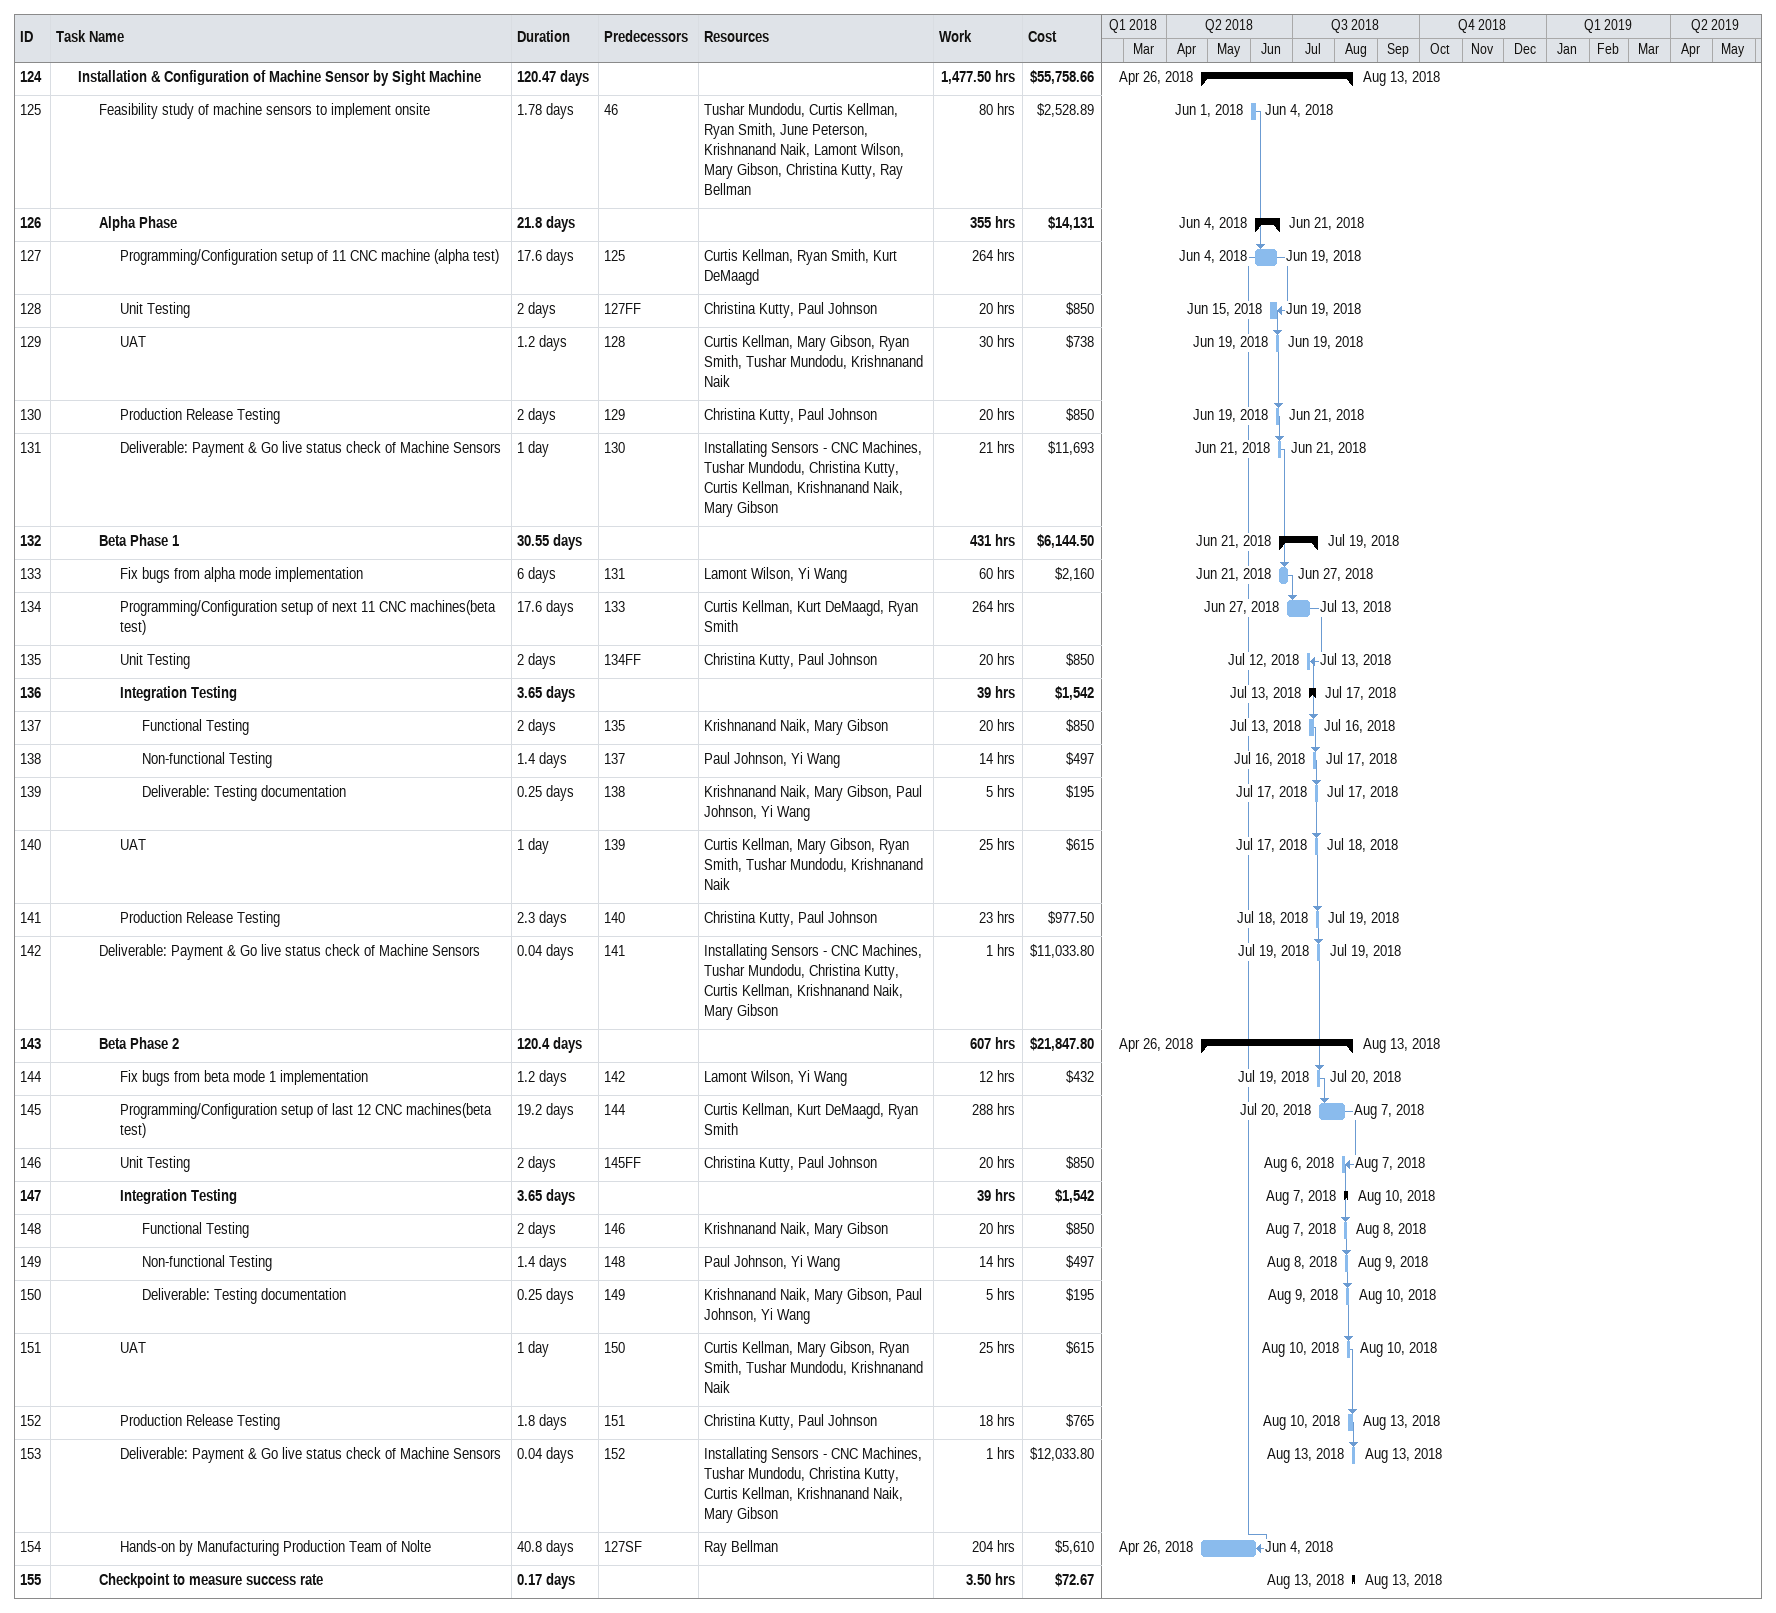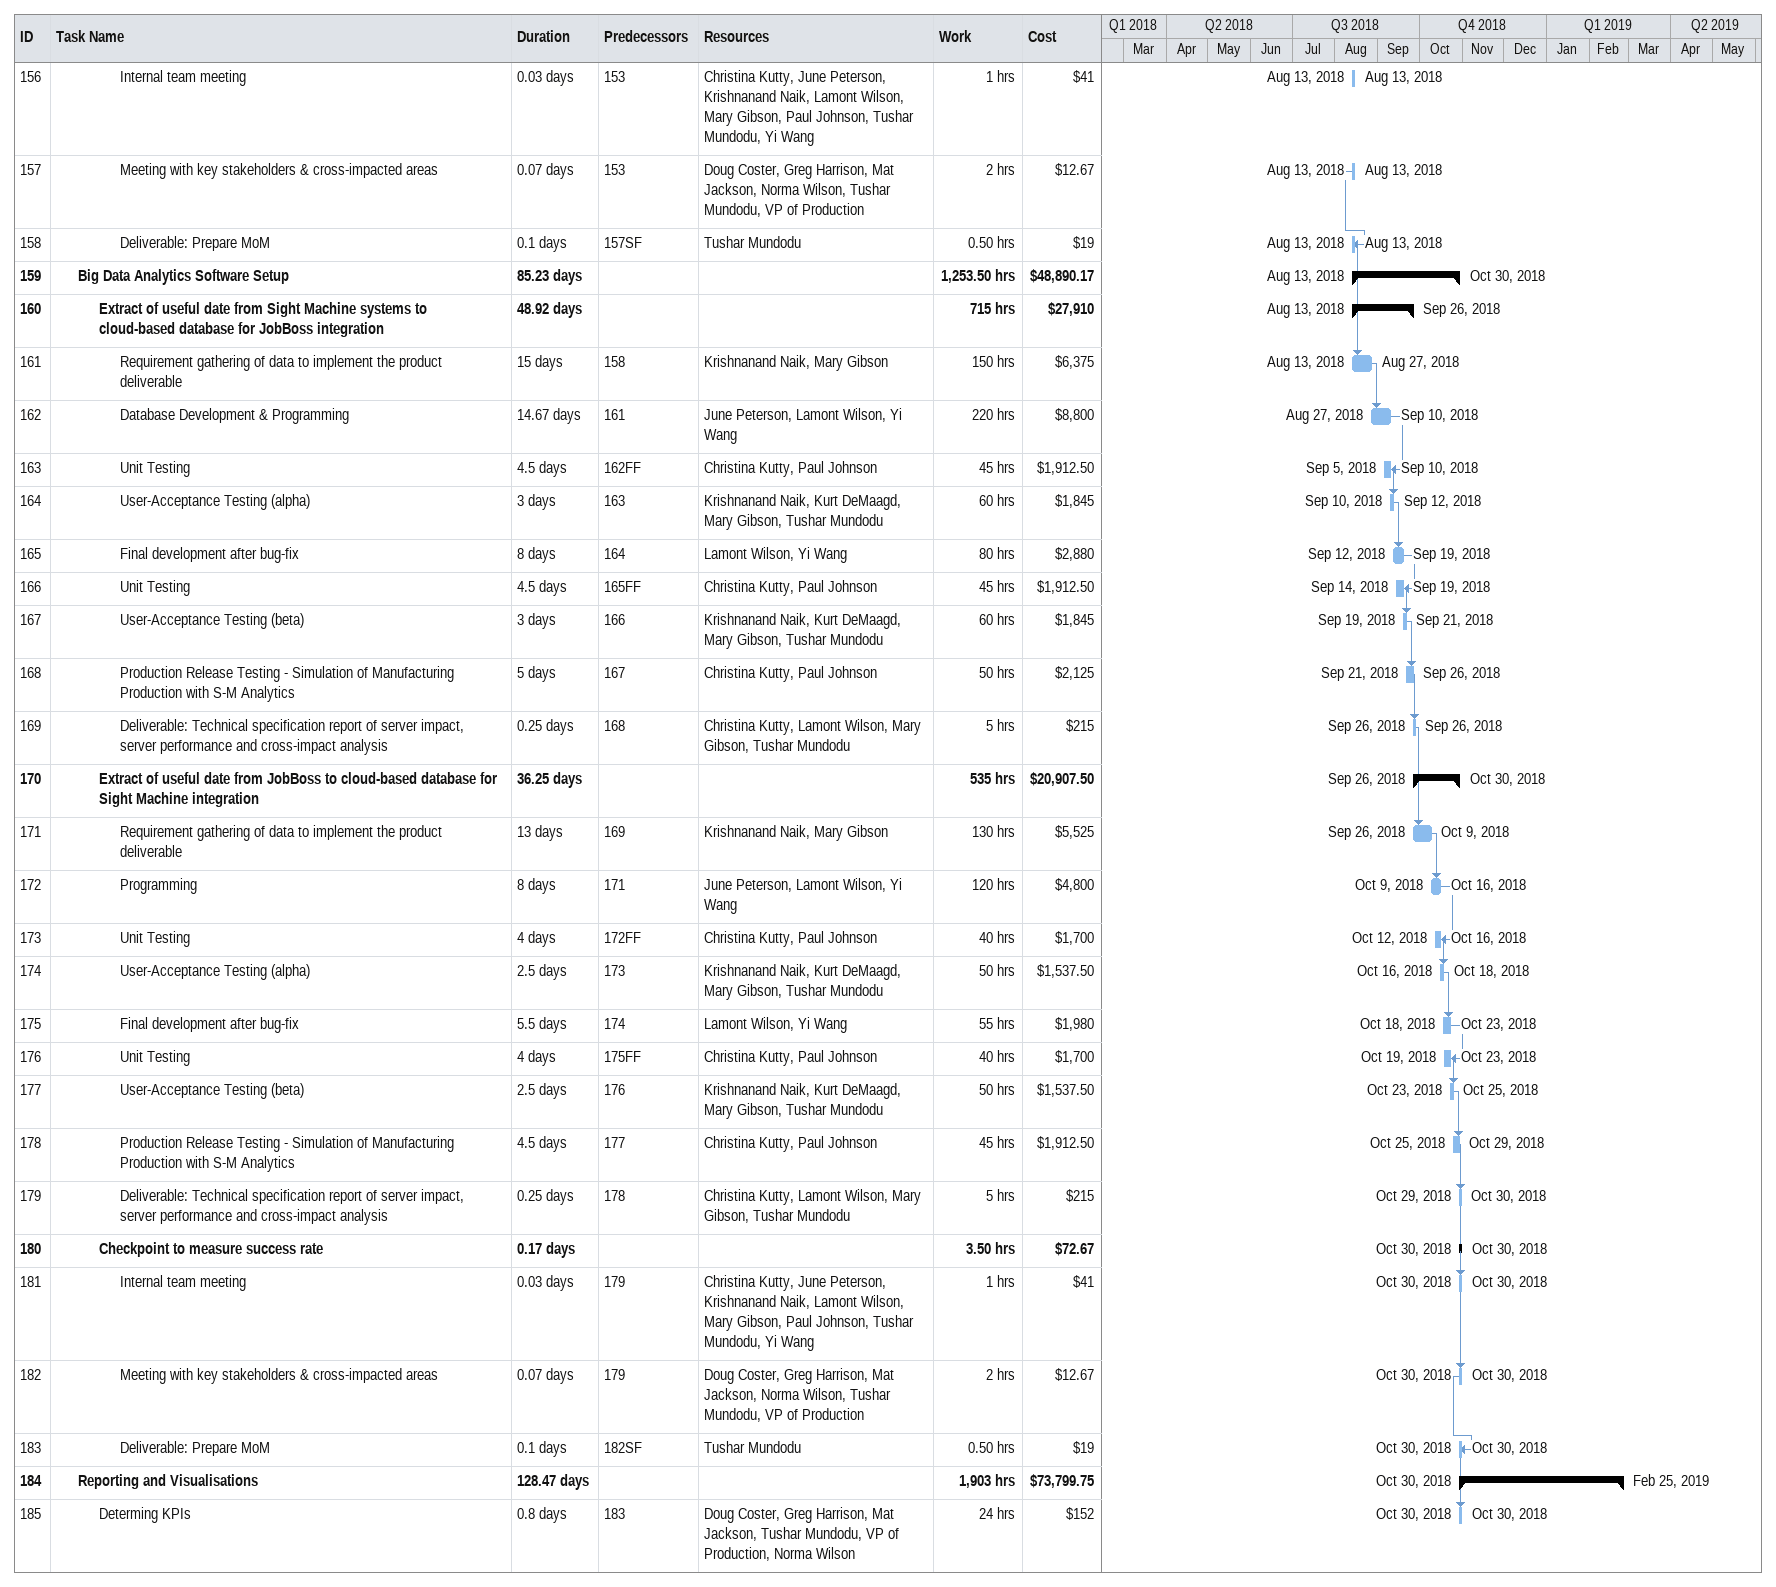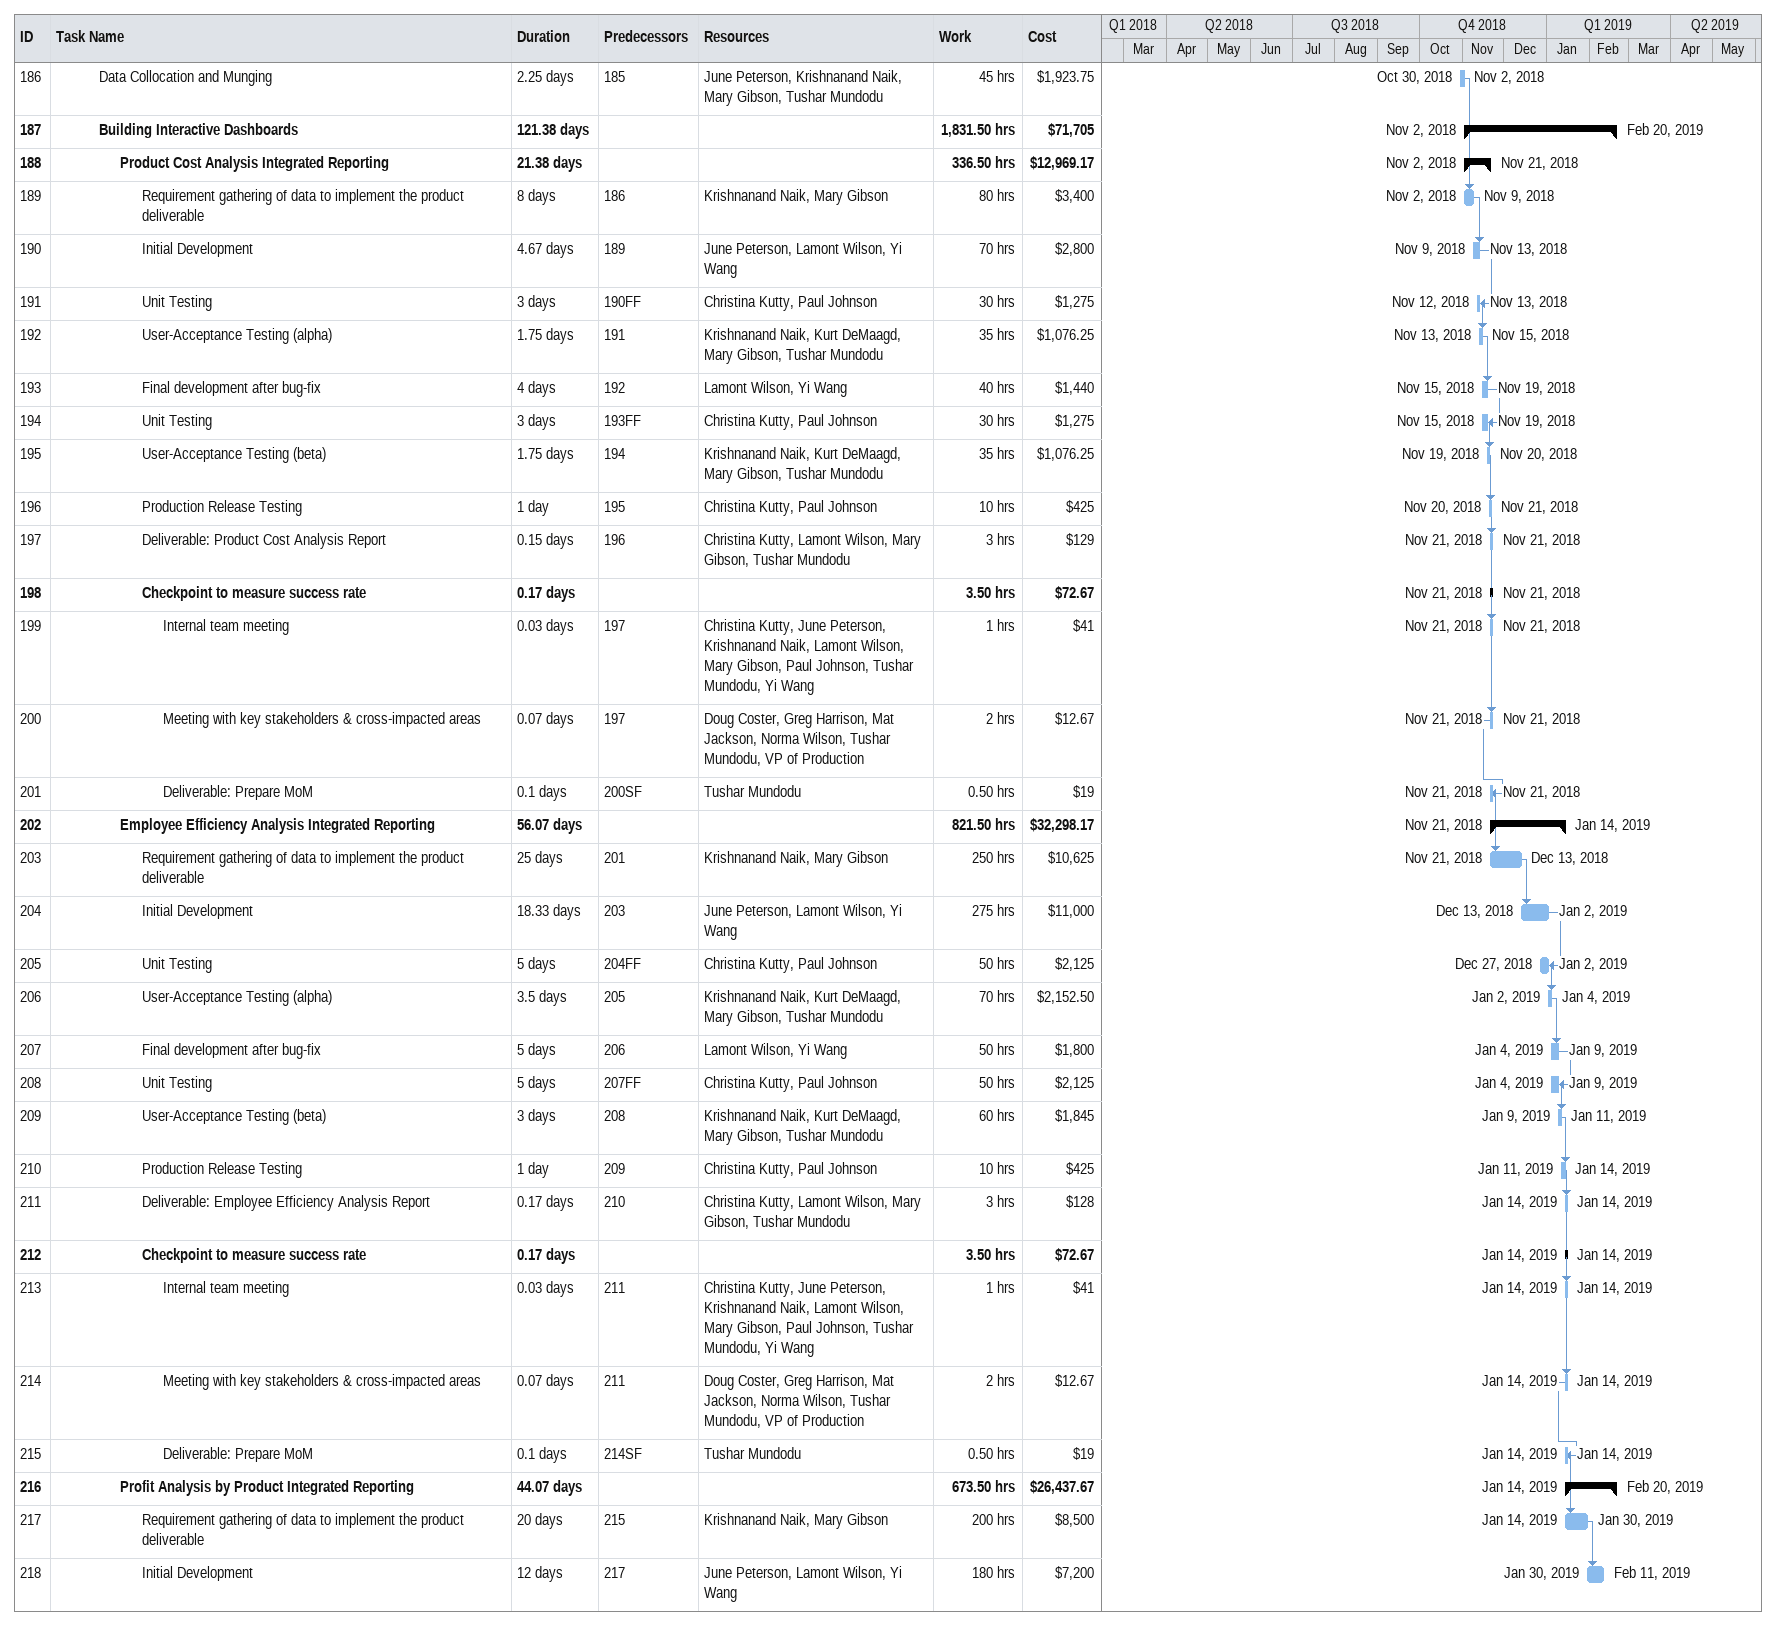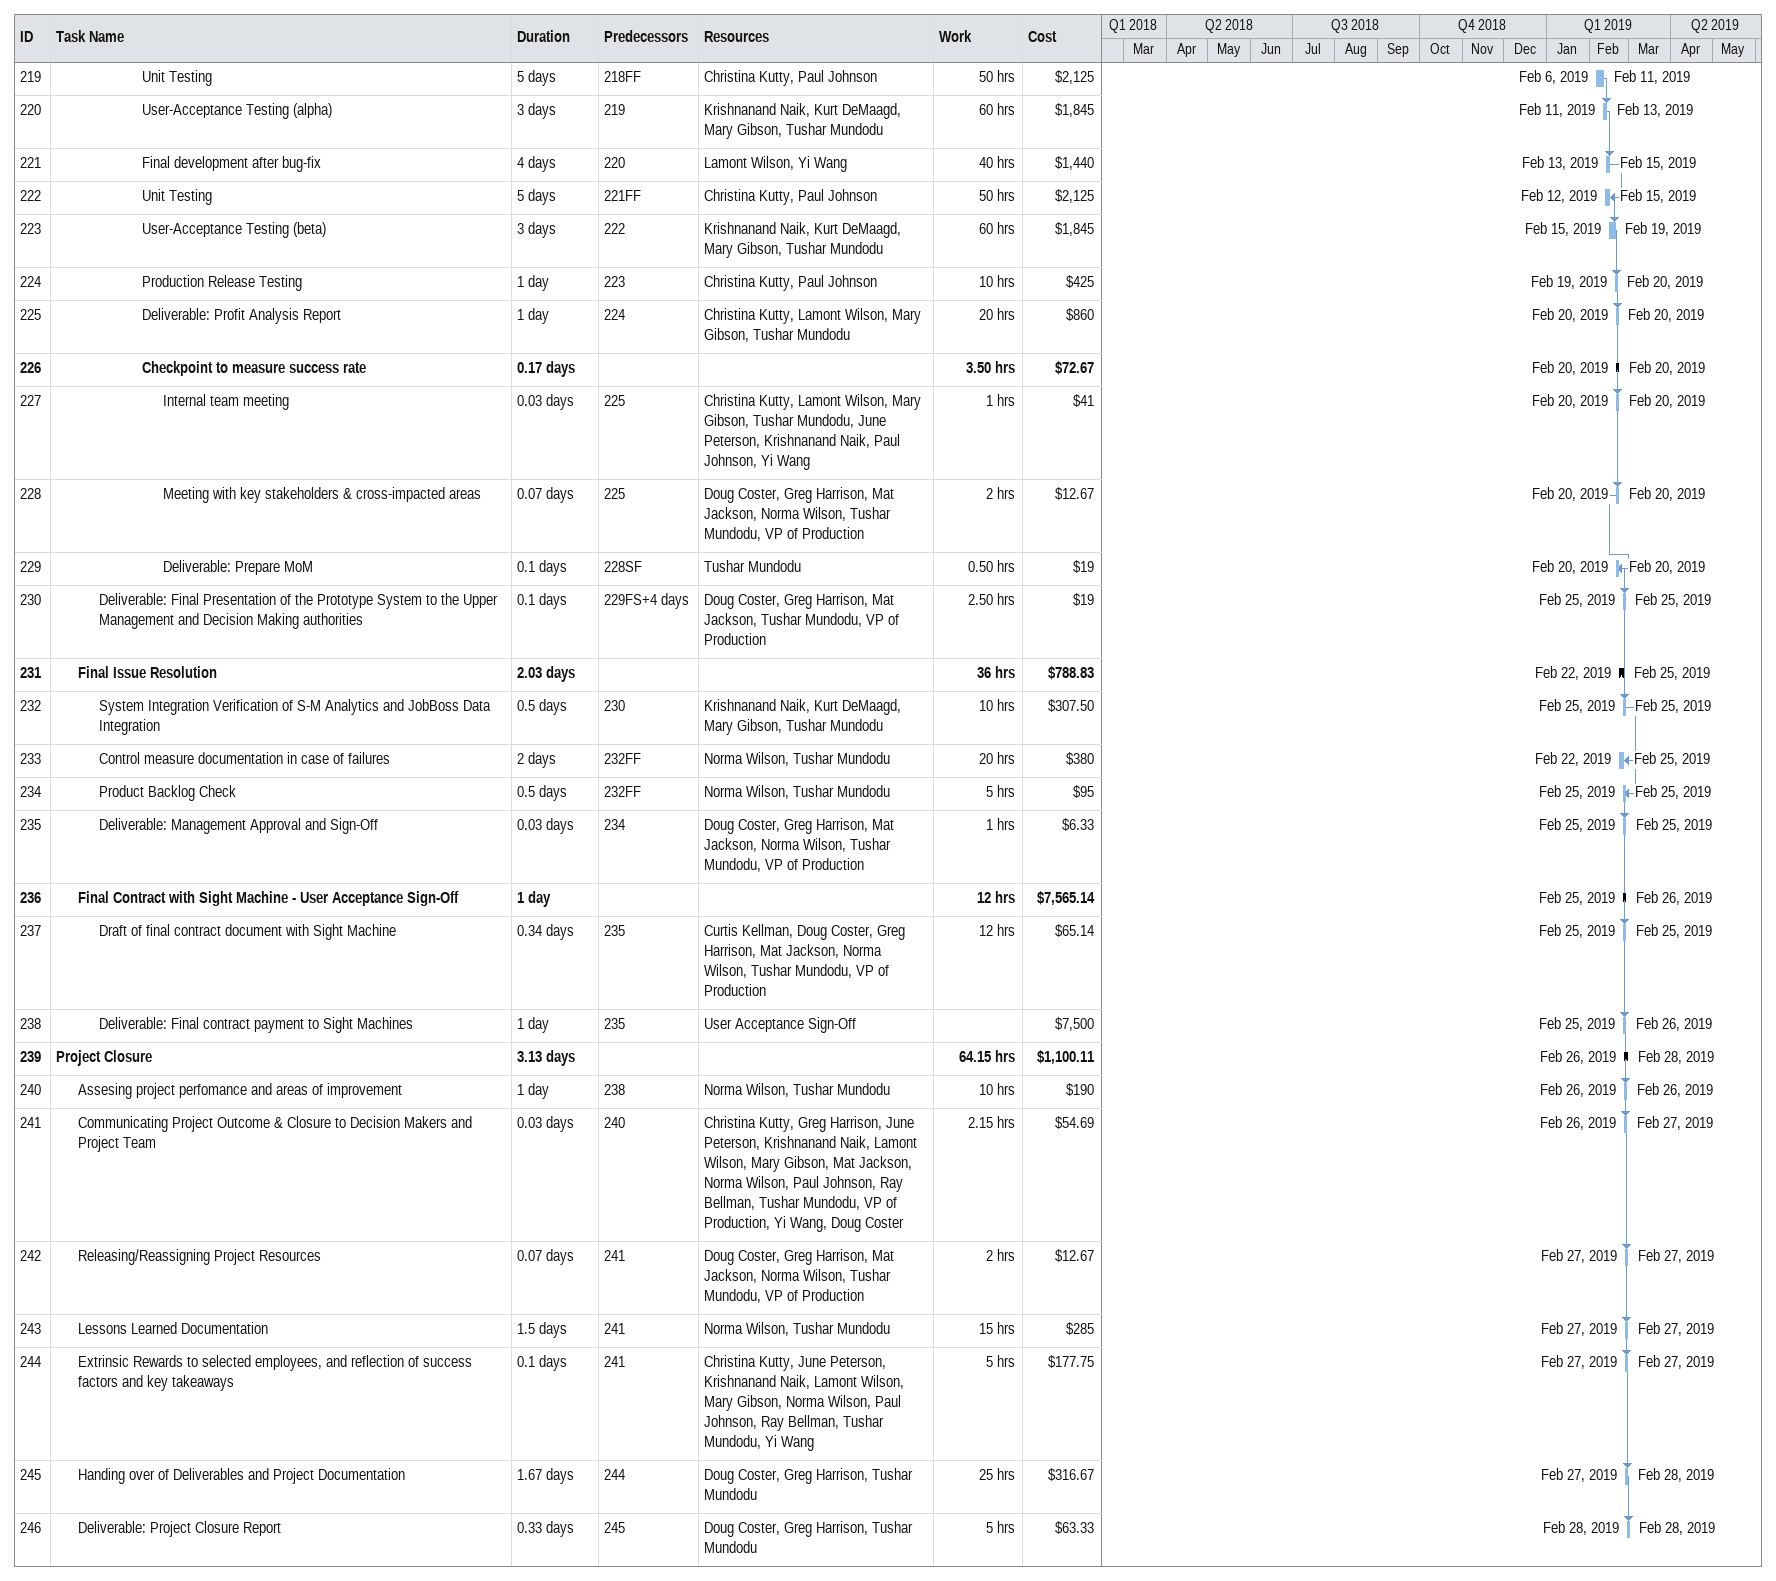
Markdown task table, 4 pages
| ID | Level | Task | Duration | Start | Finish | Predecessors | Resources | Work (h) | Cost ($) |
|---|---|---|---|---|---|---|---|---|---|
| 124 | 2 | **Installation & Configuration of Machine Sensor by Sight Machine** | 120.47d | 2018-04-26 | 2018-08-13 |  |  | 1477.50 | 55758.66 |
| 125 | 3 | Feasibility study of machine sensors to implement onsite | 1.78d | 2018-06-01 | 2018-06-04 | 46 | Tushar Mundodu, Curtis Kellman, Ryan Smith, June Peterson, Krishnanand Naik, Lamont Wilson, Mary Gibson, Christina Kutty, Ray Bellman | 80 | 2528.89 |
| 126 | 3 | **Alpha Phase** | 21.8d | 2018-06-04 | 2018-06-21 |  |  | 355 | 14131 |
| 127 | 4 | Programming/Configuration setup of 11 CNC machine (alpha test) | 17.6d | 2018-06-04 | 2018-06-19 | 125 | Curtis Kellman, Ryan Smith, Kurt DeMaagd | 264 |  |
| 128 | 4 | Unit Testing | 2d | 2018-06-15 | 2018-06-19 | 127FF | Christina Kutty, Paul Johnson | 20 | 850 |
| 129 | 4 | UAT | 1.2d | 2018-06-19 | 2018-06-19 | 128 | Curtis Kellman, Mary Gibson, Ryan Smith, Tushar Mundodu, Krishnanand Naik | 30 | 738 |
| 130 | 4 | Production Release Testing | 2d | 2018-06-19 | 2018-06-21 | 129 | Christina Kutty, Paul Johnson | 20 | 850 |
| 131 | 4 | Deliverable: Payment & Go live status check of Machine Sensors | 1d | 2018-06-21 | 2018-06-21 | 130 | Installating Sensors - CNC Machines, Tushar Mundodu, Christina Kutty, Curtis Kellman, Krishnanand Naik, Mary Gibson | 21 | 11693 |
| 132 | 3 | **Beta Phase 1** | 30.55d | 2018-06-21 | 2018-07-19 |  |  | 431 | 6144.50 |
| 133 | 4 | Fix bugs from alpha mode implementation | 6d | 2018-06-21 | 2018-06-27 | 131 | Lamont Wilson, Yi Wang | 60 | 2160 |
| 134 | 4 | Programming/Configuration setup of next 11 CNC machines(beta test) | 17.6d | 2018-06-27 | 2018-07-13 | 133 | Curtis Kellman, Kurt DeMaagd, Ryan Smith | 264 |  |
| 135 | 4 | Unit Testing | 2d | 2018-07-12 | 2018-07-13 | 134FF | Christina Kutty, Paul Johnson | 20 | 850 |
| 136 | 4 | **Integration Testing** | 3.65d | 2018-07-13 | 2018-07-17 |  |  | 39 | 1542 |
| 137 | 5 | Functional Testing | 2d | 2018-07-13 | 2018-07-16 | 135 | Krishnanand Naik, Mary Gibson | 20 | 850 |
| 138 | 5 | Non-functional Testing | 1.4d | 2018-07-16 | 2018-07-17 | 137 | Paul Johnson, Yi Wang | 14 | 497 |
| 139 | 5 | Deliverable: Testing documentation | 0.25d | 2018-07-17 | 2018-07-17 | 138 | Krishnanand Naik, Mary Gibson, Paul Johnson, Yi Wang | 5 | 195 |
| 140 | 4 | UAT | 1d | 2018-07-17 | 2018-07-18 | 139 | Curtis Kellman, Mary Gibson, Ryan Smith, Tushar Mundodu, Krishnanand Naik | 25 | 615 |
| 141 | 4 | Production Release Testing | 2.3d | 2018-07-18 | 2018-07-19 | 140 | Christina Kutty, Paul Johnson | 23 | 977.50 |
| 142 | 3 | Deliverable: Payment & Go live status check of Machine Sensors | 0.04d | 2018-07-19 | 2018-07-19 | 141 | Installating Sensors - CNC Machines, Tushar Mundodu, Christina Kutty, Curtis Kellman, Krishnanand Naik, Mary Gibson | 1 | 11033.80 |
| 143 | 3 | **Beta Phase 2** | 120.4d | 2018-04-26 | 2018-08-13 |  |  | 607 | 21847.80 |
| 144 | 4 | Fix bugs from beta mode 1 implementation | 1.2d | 2018-07-19 | 2018-07-20 | 142 | Lamont Wilson, Yi Wang | 12 | 432 |
| 145 | 4 | Programming/Configuration setup of last 12 CNC machines(beta test) | 19.2d | 2018-07-20 | 2018-08-07 | 144 | Curtis Kellman, Kurt DeMaagd, Ryan Smith | 288 |  |
| 146 | 4 | Unit Testing | 2d | 2018-08-06 | 2018-08-07 | 145FF | Christina Kutty, Paul Johnson | 20 | 850 |
| 147 | 4 | **Integration Testing** | 3.65d | 2018-08-07 | 2018-08-10 |  |  | 39 | 1542 |
| 148 | 5 | Functional Testing | 2d | 2018-08-07 | 2018-08-08 | 146 | Krishnanand Naik, Mary Gibson | 20 | 850 |
| 149 | 5 | Non-functional Testing | 1.4d | 2018-08-08 | 2018-08-09 | 148 | Paul Johnson, Yi Wang | 14 | 497 |
| 150 | 5 | Deliverable: Testing documentation | 0.25d | 2018-08-09 | 2018-08-10 | 149 | Krishnanand Naik, Mary Gibson, Paul Johnson, Yi Wang | 5 | 195 |
| 151 | 4 | UAT | 1d | 2018-08-10 | 2018-08-10 | 150 | Curtis Kellman, Mary Gibson, Ryan Smith, Tushar Mundodu, Krishnanand Naik | 25 | 615 |
| 152 | 4 | Production Release Testing | 1.8d | 2018-08-10 | 2018-08-13 | 151 | Christina Kutty, Paul Johnson | 18 | 765 |
| 153 | 4 | Deliverable: Payment & Go live status check of Machine Sensors | 0.04d | 2018-08-13 | 2018-08-13 | 152 | Installating Sensors - CNC Machines, Tushar Mundodu, Christina Kutty, Curtis Kellman, Krishnanand Naik, Mary Gibson | 1 | 12033.80 |
| 154 | 4 | Hands-on by Manufacturing Production Team of Nolte | 40.8d | 2018-04-26 | 2018-06-04 | 127SF | Ray Bellman | 204 | 5610 |
| 155 | 3 | **Checkpoint to measure success rate** | 0.17d | 2018-08-13 | 2018-08-13 |  |  | 3.50 | 72.67 |
| 156 | 4 | Internal team meeting | 0.03d | 2018-08-13 | 2018-08-13 | 153 | Christina Kutty, June Peterson, Krishnanand Naik, Lamont Wilson, Mary Gibson, Paul Johnson, Tushar Mundodu, Yi Wang | 1 | 41 |
| 157 | 4 | Meeting with key stakeholders & cross-impacted areas | 0.07d | 2018-08-13 | 2018-08-13 | 153 | Doug Coster, Greg Harrison, Mat Jackson, Norma Wilson, Tushar Mundodu, VP of Production | 2 | 12.67 |
| 158 | 4 | Deliverable: Prepare MoM | 0.1d | 2018-08-13 | 2018-08-13 | 157SF | Tushar Mundodu | 0.50 | 19 |
| 159 | 2 | **Big Data Analytics Software Setup** | 85.23d | 2018-08-13 | 2018-10-30 |  |  | 1253.50 | 48890.17 |
| 160 | 3 | **Extract of useful date from Sight Machine systems to cloud-based database for JobBoss integration** | 48.92d | 2018-08-13 | 2018-09-26 |  |  | 715 | 27910 |
| 161 | 4 | Requirement gathering of data to implement the product deliverable | 15d | 2018-08-13 | 2018-08-27 | 158 | Krishnanand Naik, Mary Gibson | 150 | 6375 |
| 162 | 4 | Database Development & Programming | 14.67d | 2018-08-27 | 2018-09-10 | 161 | June Peterson, Lamont Wilson, Yi Wang | 220 | 8800 |
| 163 | 4 | Unit Testing | 4.5d | 2018-09-05 | 2018-09-10 | 162FF | Christina Kutty, Paul Johnson | 45 | 1912.50 |
| 164 | 4 | User-Acceptance Testing (alpha) | 3d | 2018-09-10 | 2018-09-12 | 163 | Krishnanand Naik, Kurt DeMaagd, Mary Gibson, Tushar Mundodu | 60 | 1845 |
| 165 | 4 | Final development after bug-fix | 8d | 2018-09-12 | 2018-09-19 | 164 | Lamont Wilson, Yi Wang | 80 | 2880 |
| 166 | 4 | Unit Testing | 4.5d | 2018-09-14 | 2018-09-19 | 165FF | Christina Kutty, Paul Johnson | 45 | 1912.50 |
| 167 | 4 | User-Acceptance Testing (beta) | 3d | 2018-09-19 | 2018-09-21 | 166 | Krishnanand Naik, Kurt DeMaagd, Mary Gibson, Tushar Mundodu | 60 | 1845 |
| 168 | 4 | Production Release Testing - Simulation of Manufacturing Production with S-M Analytics | 5d | 2018-09-21 | 2018-09-26 | 167 | Christina Kutty, Paul Johnson | 50 | 2125 |
| 169 | 4 | Deliverable: Technical specification report of server impact, server performance and cross-impact analysis | 0.25d | 2018-09-26 | 2018-09-26 | 168 | Christina Kutty, Lamont Wilson, Mary Gibson, Tushar Mundodu | 5 | 215 |
| 170 | 3 | **Extract of useful date from JobBoss to cloud-based database for Sight Machine integration** | 36.25d | 2018-09-26 | 2018-10-30 |  |  | 535 | 20907.50 |
| 171 | 4 | Requirement gathering of data to implement the product deliverable | 13d | 2018-09-26 | 2018-10-09 | 169 | Krishnanand Naik, Mary Gibson | 130 | 5525 |
| 172 | 4 | Programming | 8d | 2018-10-09 | 2018-10-16 | 171 | June Peterson, Lamont Wilson, Yi Wang | 120 | 4800 |
| 173 | 4 | Unit Testing | 4d | 2018-10-12 | 2018-10-16 | 172FF | Christina Kutty, Paul Johnson | 40 | 1700 |
| 174 | 4 | User-Acceptance Testing (alpha) | 2.5d | 2018-10-16 | 2018-10-18 | 173 | Krishnanand Naik, Kurt DeMaagd, Mary Gibson, Tushar Mundodu | 50 | 1537.50 |
| 175 | 4 | Final development after bug-fix | 5.5d | 2018-10-18 | 2018-10-23 | 174 | Lamont Wilson, Yi Wang | 55 | 1980 |
| 176 | 4 | Unit Testing | 4d | 2018-10-19 | 2018-10-23 | 175FF | Christina Kutty, Paul Johnson | 40 | 1700 |
| 177 | 4 | User-Acceptance Testing (beta) | 2.5d | 2018-10-23 | 2018-10-25 | 176 | Krishnanand Naik, Kurt DeMaagd, Mary Gibson, Tushar Mundodu | 50 | 1537.50 |
| 178 | 4 | Production Release Testing - Simulation of Manufacturing Production with S-M Analytics | 4.5d | 2018-10-25 | 2018-10-29 | 177 | Christina Kutty, Paul Johnson | 45 | 1912.50 |
| 179 | 4 | Deliverable: Technical specification report of server impact, server performance and cross-impact analysis | 0.25d | 2018-10-29 | 2018-10-30 | 178 | Christina Kutty, Lamont Wilson, Mary Gibson, Tushar Mundodu | 5 | 215 |
| 180 | 3 | **Checkpoint to measure success rate** | 0.17d | 2018-10-30 | 2018-10-30 |  |  | 3.50 | 72.67 |
| 181 | 4 | Internal team meeting | 0.03d | 2018-10-30 | 2018-10-30 | 179 | Christina Kutty, June Peterson, Krishnanand Naik, Lamont Wilson, Mary Gibson, Paul Johnson, Tushar Mundodu, Yi Wang | 1 | 41 |
| 182 | 4 | Meeting with key stakeholders & cross-impacted areas | 0.07d | 2018-10-30 | 2018-10-30 | 179 | Doug Coster, Greg Harrison, Mat Jackson, Norma Wilson, Tushar Mundodu, VP of Production | 2 | 12.67 |
| 183 | 4 | Deliverable: Prepare MoM | 0.1d | 2018-10-30 | 2018-10-30 | 182SF | Tushar Mundodu | 0.50 | 19 |
| 184 | 2 | **Reporting and Visualisations** | 128.47d | 2018-10-30 | 2019-02-25 |  |  | 1903 | 73799.75 |
| 185 | 3 | Determing KPIs | 0.8d | 2018-10-30 | 2018-10-30 | 183 | Doug Coster, Greg Harrison, Mat Jackson, Tushar Mundodu, VP of Production, Norma Wilson | 24 | 152 |
| 186 | 3 | Data Collocation and Munging | 2.25d | 2018-10-30 | 2018-11-02 | 185 | June Peterson, Krishnanand Naik, Mary Gibson, Tushar Mundodu | 45 | 1923.75 |
| 187 | 3 | **Building Interactive Dashboards** | 121.38d | 2018-11-02 | 2019-02-20 |  |  | 1831.50 | 71705 |
| 188 | 4 | **Product Cost Analysis Integrated Reporting** | 21.38d | 2018-11-02 | 2018-11-21 |  |  | 336.50 | 12969.17 |
| 189 | 5 | Requirement gathering of data to implement the product deliverable | 8d | 2018-11-02 | 2018-11-09 | 186 | Krishnanand Naik, Mary Gibson | 80 | 3400 |
| 190 | 5 | Initial Development | 4.67d | 2018-11-09 | 2018-11-13 | 189 | June Peterson, Lamont Wilson, Yi Wang | 70 | 2800 |
| 191 | 5 | Unit Testing | 3d | 2018-11-12 | 2018-11-13 | 190FF | Christina Kutty, Paul Johnson | 30 | 1275 |
| 192 | 5 | User-Acceptance Testing (alpha) | 1.75d | 2018-11-13 | 2018-11-15 | 191 | Krishnanand Naik, Kurt DeMaagd, Mary Gibson, Tushar Mundodu | 35 | 1076.25 |
| 193 | 5 | Final development after bug-fix | 4d | 2018-11-15 | 2018-11-19 | 192 | Lamont Wilson, Yi Wang | 40 | 1440 |
| 194 | 5 | Unit Testing | 3d | 2018-11-15 | 2018-11-19 | 193FF | Christina Kutty, Paul Johnson | 30 | 1275 |
| 195 | 5 | User-Acceptance Testing (beta) | 1.75d | 2018-11-19 | 2018-11-20 | 194 | Krishnanand Naik, Kurt DeMaagd, Mary Gibson, Tushar Mundodu | 35 | 1076.25 |
| 196 | 5 | Production Release Testing | 1d | 2018-11-20 | 2018-11-21 | 195 | Christina Kutty, Paul Johnson | 10 | 425 |
| 197 | 5 | Deliverable: Product Cost Analysis Report | 0.15d | 2018-11-21 | 2018-11-21 | 196 | Christina Kutty, Lamont Wilson, Mary Gibson, Tushar Mundodu | 3 | 129 |
| 198 | 5 | **Checkpoint to measure success rate** | 0.17d | 2018-11-21 | 2018-11-21 |  |  | 3.50 | 72.67 |
| 199 | 6 | Internal team meeting | 0.03d | 2018-11-21 | 2018-11-21 | 197 | Christina Kutty, June Peterson, Krishnanand Naik, Lamont Wilson, Mary Gibson, Paul Johnson, Tushar Mundodu, Yi Wang | 1 | 41 |
| 200 | 6 | Meeting with key stakeholders & cross-impacted areas | 0.07d | 2018-11-21 | 2018-11-21 | 197 | Doug Coster, Greg Harrison, Mat Jackson, Norma Wilson, Tushar Mundodu, VP of Production | 2 | 12.67 |
| 201 | 6 | Deliverable: Prepare MoM | 0.1d | 2018-11-21 | 2018-11-21 | 200SF | Tushar Mundodu | 0.50 | 19 |
| 202 | 4 | **Employee Efficiency Analysis Integrated Reporting** | 56.07d | 2018-11-21 | 2019-01-14 |  |  | 821.50 | 32298.17 |
| 203 | 5 | Requirement gathering of data to implement the product deliverable | 25d | 2018-11-21 | 2018-12-13 | 201 | Krishnanand Naik, Mary Gibson | 250 | 10625 |
| 204 | 5 | Initial Development | 18.33d | 2018-12-13 | 2019-01-02 | 203 | June Peterson, Lamont Wilson, Yi Wang | 275 | 11000 |
| 205 | 5 | Unit Testing | 5d | 2018-12-27 | 2019-01-02 | 204FF | Christina Kutty, Paul Johnson | 50 | 2125 |
| 206 | 5 | User-Acceptance Testing (alpha) | 3.5d | 2019-01-02 | 2019-01-04 | 205 | Krishnanand Naik, Kurt DeMaagd, Mary Gibson, Tushar Mundodu | 70 | 2152.50 |
| 207 | 5 | Final development after bug-fix | 5d | 2019-01-04 | 2019-01-09 | 206 | Lamont Wilson, Yi Wang | 50 | 1800 |
| 208 | 5 | Unit Testing | 5d | 2019-01-04 | 2019-01-09 | 207FF | Christina Kutty, Paul Johnson | 50 | 2125 |
| 209 | 5 | User-Acceptance Testing (beta) | 3d | 2019-01-09 | 2019-01-11 | 208 | Krishnanand Naik, Kurt DeMaagd, Mary Gibson, Tushar Mundodu | 60 | 1845 |
| 210 | 5 | Production Release Testing | 1d | 2019-01-11 | 2019-01-14 | 209 | Christina Kutty, Paul Johnson | 10 | 425 |
| 211 | 5 | Deliverable: Employee Efficiency Analysis Report | 0.17d | 2019-01-14 | 2019-01-14 | 210 | Christina Kutty, Lamont Wilson, Mary Gibson, Tushar Mundodu | 3 | 128 |
| 212 | 5 | **Checkpoint to measure success rate** | 0.17d | 2019-01-14 | 2019-01-14 |  |  | 3.50 | 72.67 |
| 213 | 6 | Internal team meeting | 0.03d | 2019-01-14 | 2019-01-14 | 211 | Christina Kutty, June Peterson, Krishnanand Naik, Lamont Wilson, Mary Gibson, Paul Johnson, Tushar Mundodu, Yi Wang | 1 | 41 |
| 214 | 6 | Meeting with key stakeholders & cross-impacted areas | 0.07d | 2019-01-14 | 2019-01-14 | 211 | Doug Coster, Greg Harrison, Mat Jackson, Norma Wilson, Tushar Mundodu, VP of Production | 2 | 12.67 |
| 215 | 6 | Deliverable: Prepare MoM | 0.1d | 2019-01-14 | 2019-01-14 | 214SF | Tushar Mundodu | 0.50 | 19 |
| 216 | 4 | **Profit Analysis by Product Integrated Reporting** | 44.07d | 2019-01-14 | 2019-02-20 |  |  | 673.50 | 26437.67 |
| 217 | 5 | Requirement gathering of data to implement the product deliverable | 20d | 2019-01-14 | 2019-01-30 | 215 | Krishnanand Naik, Mary Gibson | 200 | 8500 |
| 218 | 5 | Initial Development | 12d | 2019-01-30 | 2019-02-11 | 217 | June Peterson, Lamont Wilson, Yi Wang | 180 | 7200 |
| 219 | 5 | Unit Testing | 5d | 2019-02-06 | 2019-02-11 | 218FF | Christina Kutty, Paul Johnson | 50 | 2125 |
| 220 | 5 | User-Acceptance Testing (alpha) | 3d | 2019-02-11 | 2019-02-13 | 219 | Krishnanand Naik, Kurt DeMaagd, Mary Gibson, Tushar Mundodu | 60 | 1845 |
| 221 | 5 | Final development after bug-fix | 4d | 2019-02-13 | 2019-02-15 | 220 | Lamont Wilson, Yi Wang | 40 | 1440 |
| 222 | 5 | Unit Testing | 5d | 2019-02-12 | 2019-02-15 | 221FF | Christina Kutty, Paul Johnson | 50 | 2125 |
| 223 | 5 | User-Acceptance Testing (beta) | 3d | 2019-02-15 | 2019-02-19 | 222 | Krishnanand Naik, Kurt DeMaagd, Mary Gibson, Tushar Mundodu | 60 | 1845 |
| 224 | 5 | Production Release Testing | 1d | 2019-02-19 | 2019-02-20 | 223 | Christina Kutty, Paul Johnson | 10 | 425 |
| 225 | 5 | Deliverable: Profit Analysis Report | 1d | 2019-02-20 | 2019-02-20 | 224 | Christina Kutty, Lamont Wilson, Mary Gibson, Tushar Mundodu | 20 | 860 |
| 226 | 5 | **Checkpoint to measure success rate** | 0.17d | 2019-02-20 | 2019-02-20 |  |  | 3.50 | 72.67 |
| 227 | 6 | Internal team meeting | 0.03d | 2019-02-20 | 2019-02-20 | 225 | Christina Kutty, Lamont Wilson, Mary Gibson, Tushar Mundodu, June Peterson, Krishnanand Naik, Paul Johnson, Yi Wang | 1 | 41 |
| 228 | 6 | Meeting with key stakeholders & cross-impacted areas | 0.07d | 2019-02-20 | 2019-02-20 | 225 | Doug Coster, Greg Harrison, Mat Jackson, Norma Wilson, Tushar Mundodu, VP of Production | 2 | 12.67 |
| 229 | 6 | Deliverable: Prepare MoM | 0.1d | 2019-02-20 | 2019-02-20 | 228SF | Tushar Mundodu | 0.50 | 19 |
| 230 | 3 | Deliverable: Final Presentation of the Prototype System to the Upper Management and Decision Making authorities | 0.1d | 2019-02-25 | 2019-02-25 | 229FS+4d | Doug Coster, Greg Harrison, Mat Jackson, Tushar Mundodu, VP of Production | 2.50 | 19 |
| 231 | 2 | **Final Issue Resolution** | 2.03d | 2019-02-22 | 2019-02-25 |  |  | 36 | 788.83 |
| 232 | 3 | System Integration Verification of S-M Analytics and JobBoss Data Integration | 0.5d | 2019-02-25 | 2019-02-25 | 230 | Krishnanand Naik, Kurt DeMaagd, Mary Gibson, Tushar Mundodu | 10 | 307.50 |
| 233 | 3 | Control measure documentation in case of failures | 2d | 2019-02-22 | 2019-02-25 | 232FF | Norma Wilson, Tushar Mundodu | 20 | 380 |
| 234 | 3 | Product Backlog Check | 0.5d | 2019-02-25 | 2019-02-25 | 232FF | Norma Wilson, Tushar Mundodu | 5 | 95 |
| 235 | 3 | Deliverable: Management Approval and Sign-Off | 0.03d | 2019-02-25 | 2019-02-25 | 234 | Doug Coster, Greg Harrison, Mat Jackson, Norma Wilson, Tushar Mundodu, VP of Production | 1 | 6.33 |
| 236 | 2 | **Final Contract with Sight Machine - User Acceptance Sign-Off** | 1d | 2019-02-25 | 2019-02-26 |  |  | 12 | 7565.14 |
| 237 | 3 | Draft of final contract document with Sight Machine | 0.34d | 2019-02-25 | 2019-02-25 | 235 | Curtis Kellman, Doug Coster, Greg Harrison, Mat Jackson, Norma Wilson, Tushar Mundodu, VP of Production | 12 | 65.14 |
| 238 | 3 | Deliverable: Final contract payment to Sight Machines | 1d | 2019-02-25 | 2019-02-26 | 235 | User Acceptance Sign-Off |  | 7500 |
| 239 | 1 | **Project Closure** | 3.13d | 2019-02-26 | 2019-02-28 |  |  | 64.15 | 1100.11 |
| 240 | 2 | Assesing project perfomance and areas of improvement | 1d | 2019-02-26 | 2019-02-26 | 238 | Norma Wilson, Tushar Mundodu | 10 | 190 |
| 241 | 2 | Communicating Project Outcome & Closure to Decision Makers and Project Team | 0.03d | 2019-02-26 | 2019-02-27 | 240 | Christina Kutty, Greg Harrison, June Peterson, Krishnanand Naik, Lamont Wilson, Mary Gibson, Mat Jackson, Norma Wilson, Paul Johnson, Ray Bellman, Tushar Mundodu, VP of Production, Yi Wang, Doug Coster | 2.15 | 54.69 |
| 242 | 2 | Releasing/Reassigning Project Resources | 0.07d | 2019-02-27 | 2019-02-27 | 241 | Doug Coster, Greg Harrison, Mat Jackson, Norma Wilson, Tushar Mundodu, VP of Production | 2 | 12.67 |
| 243 | 2 | Lessons Learned Documentation | 1.5d | 2019-02-27 | 2019-02-27 | 241 | Norma Wilson, Tushar Mundodu | 15 | 285 |
| 244 | 2 | Extrinsic Rewards to selected employees, and reflection of success factors and key takeaways | 0.1d | 2019-02-27 | 2019-02-27 | 241 | Christina Kutty, June Peterson, Krishnanand Naik, Lamont Wilson, Mary Gibson, Norma Wilson, Paul Johnson, Ray Bellman, Tushar Mundodu, Yi Wang | 5 | 177.75 |
| 245 | 2 | Handing over of Deliverables and Project Documentation | 1.67d | 2019-02-27 | 2019-02-28 | 244 | Doug Coster, Greg Harrison, Tushar Mundodu | 25 | 316.67 |
| 246 | 2 | Deliverable: Project Closure Report | 0.33d | 2019-02-28 | 2019-02-28 | 245 | Doug Coster, Greg Harrison, Tushar Mundodu | 5 | 63.33 |
